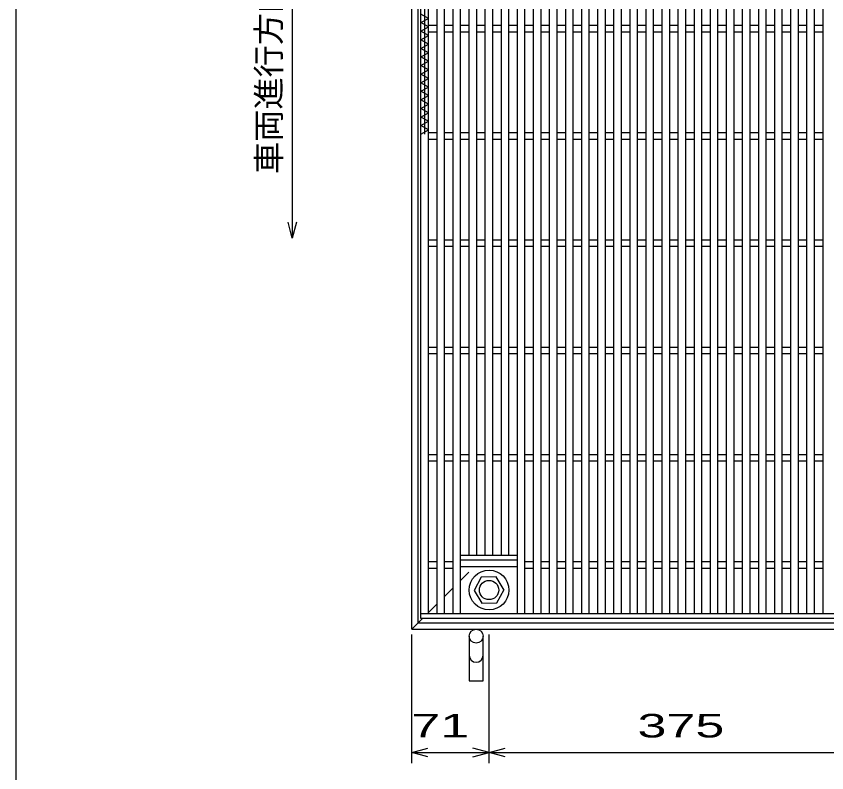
# Model space of a CAD drawing. Units: millimetres, scale not verified. Extents: x -1820 to 1731, y -1282 to 1054.
# Drawn here: x -1729 to -973, y -495 to 210 of the extents above; entities that cross this region are included whole.
import ezdxf
from ezdxf.enums import TextEntityAlignment as Align

# ---------------------------------------------------------------- set-up
doc = ezdxf.new("R2010")
doc.units = ezdxf.units.MM
doc.header["$LTSCALE"] = 10
doc.linetypes.add('DASHED', pattern=[7.5, 6, -1.5])
for name, color, linetype, lineweight in [('0_2', 150, 'Continuous', 25), ('16', 3, 'Continuous', 25), ('19', 6, 'Continuous', 25), ('22', 4, 'Continuous', 25)]:
    doc.layers.add(name, color=color, linetype=linetype, lineweight=lineweight)
doc.styles.add('ベクトル', font='')
doc.styles.get('ベクトル').set_extended_font_data('ベクトル')

msp = doc.modelspace()

# ---------------------------------------------------------------- linework, layer by layer
at = {"layer": '0_2'}
msp.add_line((-1729, -1146.5), (-1729, 1053.5), dxfattribs=at)
at = {"layer": '16'}
for p, q in [((-1351.5, -346.5), (-1351.5, 644.5)), ((-1348, 100.5), (-1348, 644.5)), ((-1344.5, -346.5), (-1344.5, 644.5)), ((-1336.5, -346.5), (-1336.5, 644.5)), ((-1329.5, -346.5), (-1329.5, 644.5)), ((-1321.5, -346.5), (-1321.5, 644.5)), ((-1314.5, -346.5), (-1314.5, 644.5)), ((-1261.5, -346.5), (-1261.5, 644.5)), ((-1254.5, -346.5), (-1254.5, 644.5)), ((-1246.5, -346.5), (-1246.5, 644.5)), ((-1239.5, -346.5), (-1239.5, 644.5)), ((-1231.5, -346.5), (-1231.5, 644.5)), ((-1224.5, -346.5), (-1224.5, 644.5)), ((-1216.5, -346.5), (-1216.5, 644.5)), ((-1209.5, -346.5), (-1209.5, 644.5)), ((-1201.5, -346.5), (-1201.5, 644.5)), ((-1194.5, -346.5), (-1194.5, 644.5)), ((-1186.5, -346.5), (-1186.5, 644.5)), ((-1179.5, -346.5), (-1179.5, 644.5)), ((-1171.5, -346.5), (-1171.5, 644.5)), ((-1164.5, -346.5), (-1164.5, 644.5)), ((-1156.5, -346.5), (-1156.5, 644.5)), ((-1149.5, -346.5), (-1149.5, 644.5)), ((-1141.5, -346.5), (-1141.5, 644.5)), ((-1134.5, -346.5), (-1134.5, 644.5)), ((-1126.5, -346.5), (-1126.5, 644.5)), ((-1119.5, -346.5), (-1119.5, 644.5)), ((-1111.5, -346.5), (-1111.5, 644.5)), ((-1104.5, -346.5), (-1104.5, 644.5)), ((-1096.5, -346.5), (-1096.5, 644.5)), ((-1089.5, -346.5), (-1089.5, 644.5)), ((-1081.5, -346.5), (-1081.5, 644.5)), ((-1074.5, -346.5), (-1074.5, 644.5)), ((-1066.5, -346.5), (-1066.5, 644.5)), ((-1059.5, -346.5), (-1059.5, 644.5)), ((-1051.5, -346.5), (-1051.5, 644.5)), ((-1044.5, -346.5), (-1044.5, 644.5)), ((-1036.5, -346.5), (-1036.5, 644.5)), ((-1029.5, -346.5), (-1029.5, 644.5)), ((-1021.5, -346.5), (-1021.5, 644.5)), ((-1014.5, -346.5), (-1014.5, 644.5)), ((-1006.5, -346.5), (-1006.5, 644.5)), ((-999.5, -346.5), (-999.5, 644.5)), ((-991.5, -346.5), (-991.5, 644.5)), ((-984.5, -346.5), (-984.5, 644.5)), ((-976.5, -346.5), (-976.5, 644.5)), ((-1306.5, -292), (-1306.5, 590)), ((-1299.5, -292), (-1299.5, 590)), ((-1291.5, -292), (-1291.5, 590)), ((-1284.5, -292), (-1284.5, 590)), ((-1276.5, -292), (-1276.5, 590)), ((-1269.5, -292), (-1269.5, 590)), ((-1344.5, 208.5), (-1351.5, 212.5)), ((-1351.5, 204.5), (-1344.5, 208.5)), ((-1344.5, 200.5), (-1351.5, 204.5)), ((-1351.5, 196.5), (-1344.5, 200.5)), ((-1344.5, 202), (-1336.5, 202)), ((-1329.5, 202), (-1321.5, 202)), ((-1314.5, 202), (-1306.5, 202)), ((-1299.5, 202), (-1291.5, 202)), ((-1284.5, 202), (-1276.5, 202)), ((-1269.5, 202), (-1261.5, 202)), ((-1254.5, 202), (-1246.5, 202)), ((-1239.5, 202), (-1231.5, 202)), ((-1224.5, 202), (-1216.5, 202)), ((-1209.5, 202), (-1201.5, 202)), ((-1194.5, 202), (-1186.5, 202)), ((-1179.5, 202), (-1171.5, 202)), ((-1164.5, 202), (-1156.5, 202)), ((-1149.5, 202), (-1141.5, 202)), ((-1134.5, 202), (-1126.5, 202)), ((-1119.5, 202), (-1111.5, 202)), ((-1104.5, 202), (-1096.5, 202)), ((-1089.5, 202), (-1081.5, 202)), ((-1074.5, 202), (-1066.5, 202)), ((-1059.5, 202), (-1051.5, 202)), ((-1044.5, 202), (-1036.5, 202)), ((-1029.5, 202), (-1021.5, 202)), ((-1014.5, 202), (-1006.5, 202)), ((-999.5, 202), (-991.5, 202)), ((-984.5, 202), (-976.5, 202)), ((-1344.5, 192.5), (-1351.5, 196.5)), ((-1351.5, 188.5), (-1344.5, 192.5)), ((-1344.5, 196), (-1336.5, 196)), ((-1329.5, 196), (-1321.5, 196)), ((-1314.5, 196), (-1306.5, 196)), ((-1299.5, 196), (-1291.5, 196)), ((-1284.5, 196), (-1276.5, 196)), ((-1269.5, 196), (-1261.5, 196)), ((-1254.5, 196), (-1246.5, 196)), ((-1239.5, 196), (-1231.5, 196)), ((-1224.5, 196), (-1216.5, 196)), ((-1209.5, 196), (-1201.5, 196)), ((-1194.5, 196), (-1186.5, 196)), ((-1179.5, 196), (-1171.5, 196)), ((-1164.5, 196), (-1156.5, 196)), ((-1149.5, 196), (-1141.5, 196)), ((-1134.5, 196), (-1126.5, 196)), ((-1119.5, 196), (-1111.5, 196)), ((-1104.5, 196), (-1096.5, 196)), ((-1089.5, 196), (-1081.5, 196)), ((-1074.5, 196), (-1066.5, 196)), ((-1059.5, 196), (-1051.5, 196)), ((-1044.5, 196), (-1036.5, 196)), ((-1029.5, 196), (-1021.5, 196)), ((-1014.5, 196), (-1006.5, 196)), ((-999.5, 196), (-991.5, 196)), ((-984.5, 196), (-976.5, 196)), ((-1344.5, 184.5), (-1351.5, 188.5)), ((-1351.5, 180.5), (-1344.5, 184.5)), ((-1344.5, 176.5), (-1351.5, 180.5)), ((-1351.5, 172.5), (-1344.5, 176.5)), ((-1344.5, 168.5), (-1351.5, 172.5)), ((-1351.5, 164.5), (-1344.5, 168.5)), ((-1344.5, 160.5), (-1351.5, 164.5)), ((-1351.5, 156.5), (-1344.5, 160.5)), ((-1344.5, 152.5), (-1351.5, 156.5)), ((-1351.5, 148.5), (-1344.5, 152.5)), ((-1344.5, 144.5), (-1351.5, 148.5)), ((-1351.5, 140.5), (-1344.5, 144.5)), ((-1344.5, 136.5), (-1351.5, 140.5)), ((-1351.5, 132.5), (-1344.5, 136.5)), ((-1344.5, 128.5), (-1351.5, 132.5)), ((-1351.5, 124.5), (-1344.5, 128.5)), ((-1344.5, 120.5), (-1351.5, 124.5)), ((-1351.5, 116.5), (-1344.5, 120.5)), ((-1344.5, 112.5), (-1351.5, 116.5)), ((-1351.5, 108.5), (-1344.5, 112.5)), ((-1344.5, 104.5), (-1351.5, 108.5)), ((-1351.5, 100.5), (-1344.5, 104.5)), ((-1344.5, 102), (-1336.5, 102)), ((-1329.5, 102), (-1321.5, 102)), ((-1314.5, 102), (-1306.5, 102)), ((-1299.5, 102), (-1291.5, 102)), ((-1284.5, 102), (-1276.5, 102)), ((-1269.5, 102), (-1261.5, 102)), ((-1254.5, 102), (-1246.5, 102)), ((-1239.5, 102), (-1231.5, 102)), ((-1224.5, 102), (-1216.5, 102)), ((-1209.5, 102), (-1201.5, 102)), ((-1194.5, 102), (-1186.5, 102)), ((-1179.5, 102), (-1171.5, 102)), ((-1164.5, 102), (-1156.5, 102)), ((-1149.5, 102), (-1141.5, 102)), ((-1134.5, 102), (-1126.5, 102)), ((-1119.5, 102), (-1111.5, 102)), ((-1104.5, 102), (-1096.5, 102)), ((-1089.5, 102), (-1081.5, 102)), ((-1074.5, 102), (-1066.5, 102)), ((-1059.5, 102), (-1051.5, 102)), ((-1044.5, 102), (-1036.5, 102)), ((-1029.5, 102), (-1021.5, 102)), ((-1014.5, 102), (-1006.5, 102)), ((-999.5, 102), (-991.5, 102)), ((-984.5, 102), (-976.5, 102)), ((-1344.5, 96), (-1336.5, 96)), ((-1329.5, 96), (-1321.5, 96)), ((-1314.5, 96), (-1306.5, 96)), ((-1299.5, 96), (-1291.5, 96)), ((-1284.5, 96), (-1276.5, 96)), ((-1269.5, 96), (-1261.5, 96)), ((-1254.5, 96), (-1246.5, 96)), ((-1239.5, 96), (-1231.5, 96)), ((-1224.5, 96), (-1216.5, 96)), ((-1209.5, 96), (-1201.5, 96)), ((-1194.5, 96), (-1186.5, 96)), ((-1179.5, 96), (-1171.5, 96)), ((-1164.5, 96), (-1156.5, 96)), ((-1149.5, 96), (-1141.5, 96)), ((-1134.5, 96), (-1126.5, 96)), ((-1119.5, 96), (-1111.5, 96)), ((-1104.5, 96), (-1096.5, 96)), ((-1089.5, 96), (-1081.5, 96)), ((-1074.5, 96), (-1066.5, 96)), ((-1059.5, 96), (-1051.5, 96)), ((-1044.5, 96), (-1036.5, 96)), ((-1029.5, 96), (-1021.5, 96)), ((-1014.5, 96), (-1006.5, 96)), ((-999.5, 96), (-991.5, 96)), ((-984.5, 96), (-976.5, 96)), ((-1344.5, 2), (-1336.5, 2)), ((-1329.5, 2), (-1321.5, 2)), ((-1314.5, 2), (-1306.5, 2)), ((-1299.5, 2), (-1291.5, 2)), ((-1284.5, 2), (-1276.5, 2)), ((-1269.5, 2), (-1261.5, 2)), ((-1254.5, 2), (-1246.5, 2)), ((-1239.5, 2), (-1231.5, 2)), ((-1224.5, 2), (-1216.5, 2)), ((-1209.5, 2), (-1201.5, 2)), ((-1194.5, 2), (-1186.5, 2)), ((-1179.5, 2), (-1171.5, 2)), ((-1164.5, 2), (-1156.5, 2)), ((-1149.5, 2), (-1141.5, 2)), ((-1134.5, 2), (-1126.5, 2)), ((-1119.5, 2), (-1111.5, 2)), ((-1104.5, 2), (-1096.5, 2)), ((-1089.5, 2), (-1081.5, 2)), ((-1074.5, 2), (-1066.5, 2)), ((-1059.5, 2), (-1051.5, 2)), ((-1044.5, 2), (-1036.5, 2)), ((-1029.5, 2), (-1021.5, 2)), ((-1014.5, 2), (-1006.5, 2)), ((-999.5, 2), (-991.5, 2)), ((-984.5, 2), (-976.5, 2)), ((-1344.5, -4), (-1336.5, -4)), ((-1329.5, -4), (-1321.5, -4)), ((-1314.5, -4), (-1306.5, -4)), ((-1299.5, -4), (-1291.5, -4)), ((-1284.5, -4), (-1276.5, -4)), ((-1269.5, -4), (-1261.5, -4)), ((-1254.5, -4), (-1246.5, -4)), ((-1239.5, -4), (-1231.5, -4)), ((-1224.5, -4), (-1216.5, -4)), ((-1209.5, -4), (-1201.5, -4)), ((-1194.5, -4), (-1186.5, -4)), ((-1179.5, -4), (-1171.5, -4)), ((-1164.5, -4), (-1156.5, -4)), ((-1149.5, -4), (-1141.5, -4)), ((-1134.5, -4), (-1126.5, -4)), ((-1119.5, -4), (-1111.5, -4)), ((-1104.5, -4), (-1096.5, -4)), ((-1089.5, -4), (-1081.5, -4)), ((-1074.5, -4), (-1066.5, -4)), ((-1059.5, -4), (-1051.5, -4)), ((-1044.5, -4), (-1036.5, -4)), ((-1029.5, -4), (-1021.5, -4)), ((-1014.5, -4), (-1006.5, -4)), ((-999.5, -4), (-991.5, -4)), ((-984.5, -4), (-976.5, -4)), ((-1344.5, -98), (-1336.5, -98)), ((-1329.5, -98), (-1321.5, -98)), ((-1314.5, -98), (-1306.5, -98)), ((-1299.5, -98), (-1291.5, -98)), ((-1284.5, -98), (-1276.5, -98)), ((-1269.5, -98), (-1261.5, -98)), ((-1254.5, -98), (-1246.5, -98)), ((-1239.5, -98), (-1231.5, -98)), ((-1224.5, -98), (-1216.5, -98)), ((-1209.5, -98), (-1201.5, -98)), ((-1194.5, -98), (-1186.5, -98)), ((-1179.5, -98), (-1171.5, -98)), ((-1164.5, -98), (-1156.5, -98)), ((-1149.5, -98), (-1141.5, -98)), ((-1134.5, -98), (-1126.5, -98)), ((-1119.5, -98), (-1111.5, -98)), ((-1104.5, -98), (-1096.5, -98)), ((-1089.5, -98), (-1081.5, -98)), ((-1074.5, -98), (-1066.5, -98)), ((-1059.5, -98), (-1051.5, -98)), ((-1044.5, -98), (-1036.5, -98)), ((-1029.5, -98), (-1021.5, -98)), ((-1014.5, -98), (-1006.5, -98)), ((-999.5, -98), (-991.5, -98)), ((-984.5, -98), (-976.5, -98)), ((-1344.5, -104), (-1336.5, -104)), ((-1329.5, -104), (-1321.5, -104)), ((-1314.5, -104), (-1306.5, -104)), ((-1299.5, -104), (-1291.5, -104)), ((-1284.5, -104), (-1276.5, -104)), ((-1269.5, -104), (-1261.5, -104)), ((-1254.5, -104), (-1246.5, -104)), ((-1239.5, -104), (-1231.5, -104)), ((-1224.5, -104), (-1216.5, -104)), ((-1209.5, -104), (-1201.5, -104)), ((-1194.5, -104), (-1186.5, -104)), ((-1179.5, -104), (-1171.5, -104)), ((-1164.5, -104), (-1156.5, -104)), ((-1149.5, -104), (-1141.5, -104)), ((-1134.5, -104), (-1126.5, -104)), ((-1119.5, -104), (-1111.5, -104)), ((-1104.5, -104), (-1096.5, -104)), ((-1089.5, -104), (-1081.5, -104)), ((-1074.5, -104), (-1066.5, -104)), ((-1059.5, -104), (-1051.5, -104)), ((-1044.5, -104), (-1036.5, -104)), ((-1029.5, -104), (-1021.5, -104)), ((-1014.5, -104), (-1006.5, -104)), ((-999.5, -104), (-991.5, -104)), ((-984.5, -104), (-976.5, -104)), ((-1344.5, -198), (-1336.5, -198)), ((-1344.5, -204), (-1336.5, -204)), ((-1329.5, -198), (-1321.5, -198)), ((-1329.5, -204), (-1321.5, -204)), ((-1314.5, -198), (-1306.5, -198)), ((-1314.5, -204), (-1306.5, -204)), ((-1299.5, -198), (-1291.5, -198)), ((-1299.5, -204), (-1291.5, -204)), ((-1284.5, -198), (-1276.5, -198)), ((-1284.5, -204), (-1276.5, -204)), ((-1269.5, -198), (-1261.5, -198)), ((-1269.5, -204), (-1261.5, -204)), ((-1254.5, -198), (-1246.5, -198)), ((-1254.5, -204), (-1246.5, -204)), ((-1239.5, -198), (-1231.5, -198)), ((-1239.5, -204), (-1231.5, -204)), ((-1224.5, -198), (-1216.5, -198)), ((-1224.5, -204), (-1216.5, -204)), ((-1209.5, -198), (-1201.5, -198)), ((-1209.5, -204), (-1201.5, -204)), ((-1194.5, -198), (-1186.5, -198)), ((-1194.5, -204), (-1186.5, -204)), ((-1179.5, -198), (-1171.5, -198)), ((-1179.5, -204), (-1171.5, -204)), ((-1164.5, -198), (-1156.5, -198)), ((-1164.5, -204), (-1156.5, -204)), ((-1149.5, -198), (-1141.5, -198)), ((-1149.5, -204), (-1141.5, -204)), ((-1134.5, -198), (-1126.5, -198)), ((-1134.5, -204), (-1126.5, -204)), ((-1119.5, -198), (-1111.5, -198)), ((-1119.5, -204), (-1111.5, -204)), ((-1104.5, -198), (-1096.5, -198)), ((-1104.5, -204), (-1096.5, -204)), ((-1089.5, -198), (-1081.5, -198)), ((-1089.5, -204), (-1081.5, -204)), ((-1074.5, -198), (-1066.5, -198)), ((-1074.5, -204), (-1066.5, -204)), ((-1059.5, -198), (-1051.5, -198)), ((-1059.5, -204), (-1051.5, -204)), ((-1044.5, -198), (-1036.5, -198)), ((-1044.5, -204), (-1036.5, -204)), ((-1029.5, -198), (-1021.5, -198)), ((-1029.5, -204), (-1021.5, -204)), ((-1014.5, -198), (-1006.5, -198)), ((-1014.5, -204), (-1006.5, -204)), ((-999.5, -198), (-991.5, -198)), ((-999.5, -204), (-991.5, -204)), ((-984.5, -198), (-976.5, -198)), ((-984.5, -204), (-976.5, -204)), ((-1314.5, -292), (-1261.5, -292)), ((-1314.5, -296.5), (-1314.5, -292)), ((-1261.5, -296.5), (-1261.5, -292)), ((-1344.5, -298), (-1336.5, -298)), ((-1329.5, -298), (-1321.5, -298)), ((-1314.5, -296.5), (-1261.5, -296.5)), ((-1254.5, -298), (-1246.5, -298)), ((-1239.5, -298), (-1231.5, -298)), ((-1224.5, -298), (-1216.5, -298)), ((-1209.5, -298), (-1201.5, -298)), ((-1194.5, -298), (-1186.5, -298)), ((-1179.5, -298), (-1171.5, -298)), ((-1164.5, -298), (-1156.5, -298)), ((-1149.5, -298), (-1141.5, -298)), ((-1134.5, -298), (-1126.5, -298)), ((-1119.5, -298), (-1111.5, -298)), ((-1104.5, -298), (-1096.5, -298)), ((-1089.5, -298), (-1081.5, -298)), ((-1074.5, -298), (-1066.5, -298)), ((-1059.5, -298), (-1051.5, -298)), ((-1044.5, -298), (-1036.5, -298)), ((-1029.5, -298), (-1021.5, -298)), ((-1014.5, -298), (-1006.5, -298)), ((-999.5, -298), (-991.5, -298)), ((-984.5, -298), (-976.5, -298)), ((-1344.5, -304), (-1336.5, -304)), ((-1329.5, -304), (-1321.5, -304)), ((-1314.5, -302.5), (-1261.5, -302.5)), ((-1254.5, -304), (-1246.5, -304)), ((-1239.5, -304), (-1231.5, -304)), ((-1224.5, -304), (-1216.5, -304)), ((-1209.5, -304), (-1201.5, -304)), ((-1194.5, -304), (-1186.5, -304)), ((-1179.5, -304), (-1171.5, -304)), ((-1164.5, -304), (-1156.5, -304)), ((-1149.5, -304), (-1141.5, -304)), ((-1134.5, -304), (-1126.5, -304)), ((-1119.5, -304), (-1111.5, -304)), ((-1104.5, -304), (-1096.5, -304)), ((-1089.5, -304), (-1081.5, -304)), ((-1074.5, -304), (-1066.5, -304)), ((-1059.5, -304), (-1051.5, -304)), ((-1044.5, -304), (-1036.5, -304)), ((-1029.5, -304), (-1021.5, -304)), ((-1014.5, -304), (-1006.5, -304)), ((-999.5, -304), (-991.5, -304)), ((-984.5, -304), (-976.5, -304)), ((-1295.29, -312.55), (-1302, -324.84)), ((-1281.3, -312.21), (-1295.29, -312.55)), ((-1274, -324.5), (-1281.3, -312.21)), ((-1302, -324.84), (-1294.7, -336.79)), ((-1280.71, -336.45), (-1274, -324.16)), ((-1294.7, -336.79), (-1280.71, -336.45)), ((-1351.5, -346.5), (-851.5, -346.5)), ((-1351.5, -351), (-1351.5, -346.5)), ((-1351.5, -346.5), (-1344.5, -346.5)), ((-1336.5, -346.5), (-1329.5, -346.5)), ((-1321.5, -346.5), (-1314.5, -346.5)), ((-1306.5, -346.5), (-1299.5, -346.5)), ((-1291.5, -346.5), (-1284.5, -346.5)), ((-1276.5, -346.5), (-1269.5, -346.5)), ((-1261.5, -346.5), (-1254.5, -346.5)), ((-1246.5, -346.5), (-1239.5, -346.5)), ((-1231.5, -346.5), (-1224.5, -346.5)), ((-1216.5, -346.5), (-1209.5, -346.5)), ((-1201.5, -346.5), (-1194.5, -346.5)), ((-1186.5, -346.5), (-1179.5, -346.5)), ((-1171.5, -346.5), (-1164.5, -346.5)), ((-1156.5, -346.5), (-1149.5, -346.5)), ((-1141.5, -346.5), (-1134.5, -346.5)), ((-1126.5, -346.5), (-1119.5, -346.5)), ((-1111.5, -346.5), (-1104.5, -346.5)), ((-1096.5, -346.5), (-1089.5, -346.5)), ((-1081.5, -346.5), (-1074.5, -346.5)), ((-1066.5, -346.5), (-1059.5, -346.5)), ((-1051.5, -346.5), (-1044.5, -346.5)), ((-1036.5, -346.5), (-1029.5, -346.5)), ((-1021.5, -346.5), (-1014.5, -346.5)), ((-1006.5, -346.5), (-999.5, -346.5)), ((-991.5, -346.5), (-984.5, -346.5)), ((-976.5, -346.5), (-969.5, -346.5)), ((-851.5, -351), (-1351.5, -351))]:
    msp.add_line(p, q, dxfattribs=at)
for radius in [18.5, 9]:
    msp.add_circle((-1288, -324.5), radius, dxfattribs=at)
at = {"layer": '19'}
for p, q in [((-1360, -361), (-1360, 659)), ((-1354, -355), (-1354, 653)), ((-1354, -355), (-346, -355)), ((-1360, -361), (-340, -361)), ((-1306.5, -367.5), (-1306.5, -409.12)), ((-1293.5, -409.12), (-1293.5, -367.5)), ((-1306.5, -409.12), (-1293.5, -409.12))]:
    msp.add_line(p, q, dxfattribs=at)
at = {"layer": '19', "linetype": 'DASHED'}
for p, q in [((-1314.5, -315.5), (-1307, -308)), ((-1329.5, -330.5), (-1321.5, -322.5)), ((-1344.5, -345.5), (-1336.5, -337.5)), ((-1360, -361), (-1350, -351))]:
    msp.add_line(p, q, dxfattribs=at)
at = {"layer": '19'}
msp.add_circle((-1300, -367.5), 6.5, dxfattribs=at)
msp.add_arc((-1300, -385.34), 6.5, 180, 0, dxfattribs=at)
at = {"layer": '22'}
for p, q in [((-1471.5, 303.5), (-1471.5, 3.5)), ((-1471.5, 3.5), (-1475.5, 18.5)), ((-1467.5, 18.5), (-1471.5, 3.5)), ((-1360, -486), (-1360, -366)), ((-1288, -486), (-1288, -366)), ((-1360, -476), (-1345, -472)), ((-1345, -480), (-1360, -476)), ((-1360, -476), (-1288, -476)), ((-1288, -476), (-1303, -472)), ((-1303, -480), (-1288, -476)), ((-1288, -476), (-1273, -472)), ((-1273, -480), (-1288, -476)), ((-1288, -476), (-913, -476))]:
    msp.add_line(p, q, dxfattribs=at)

# ---------------------------------------------------------------- texts
at = {"layer": '22', "color": 2, "style": 'ベクトル'}
msp.add_text('車両進行方向', height=21.99, rotation=90, dxfattribs=at).set_placement((-1493.5, 63.5), align=Align.MIDDLE_LEFT)
at = {"layer": '22', "color": 2, "style": 'ベクトル', "width": 1.65}
for s, p in [(' 71 ', (-1374, -451)), (' 375 ', (-1163, -451))]:
    msp.add_text(s, height=21.99, dxfattribs=at).set_placement(p, align=Align.MIDDLE_LEFT)

doc.saveas('drawing.dxf')
